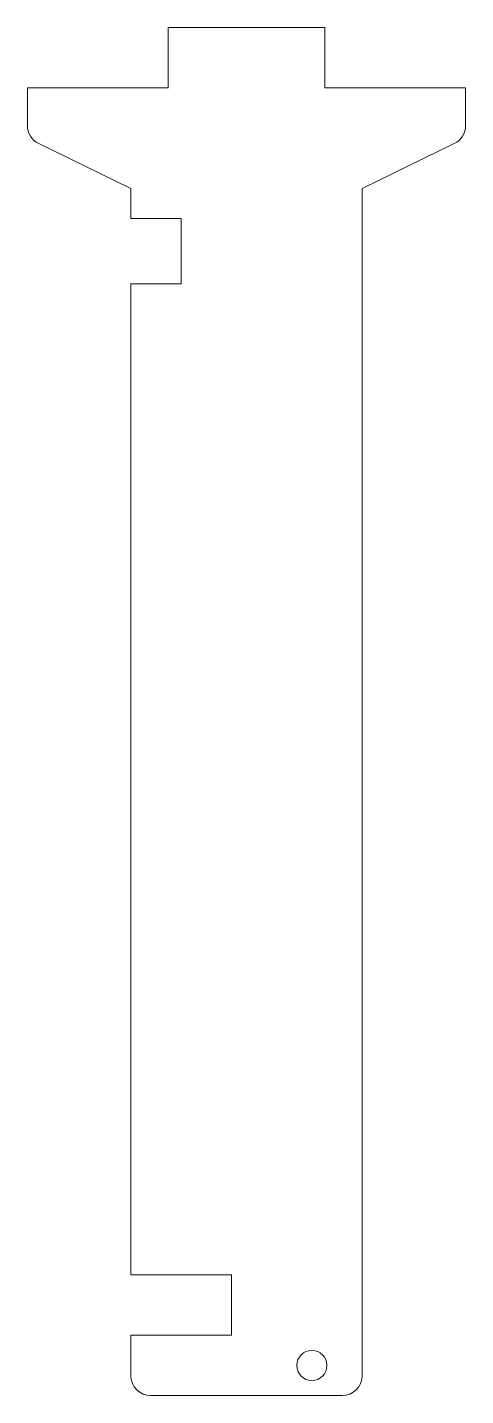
# Model space of a CAD drawing. Header units: millimetres. Extents: x 0 to 44, y 0 to 136.
import ezdxf

# ---------------------------------------------------------------- set-up
doc = ezdxf.new("R2010")
doc.units = ezdxf.units.MM

msp = doc.modelspace()

# ---------------------------------------------------------------- linework, layer by layer
at = {"color": 7, "linetype": 'Continuous', "lineweight": 15}
for p, q in [((29.6, 136), (14, 136)), ((14, 136), (14, 130)), ((29.6, 130), (29.6, 136)), ((14, 130), (0, 130)), ((0, 130), (0, 126.25)), ((43.6, 130), (29.6, 130)), ((43.6, 126.25), (43.6, 130)), ((10.3, 120), (1.13, 124.45)), ((42.47, 124.45), (33.3, 120)), ((10.3, 117), (10.3, 120)), ((33.3, 120), (33.3, 2)), ((15.3, 117), (10.3, 117)), ((15.3, 110.5), (15.3, 117)), ((10.3, 110.5), (15.3, 110.5)), ((10.3, 12), (10.3, 110.5)), ((20.3, 12), (10.3, 12)), ((20.3, 6), (20.3, 12)), ((10.3, 6), (20.3, 6)), ((10.3, 2), (10.3, 6)), ((12.3, 0), (31.3, 0))]:
    msp.add_line(p, q, dxfattribs=at)
msp.add_circle((28.3, 3), 1.5, dxfattribs=at)
for centre, start, end in [((2, 126.25), 180, 244.1064), ((41.6, 126.25), 295.8936, 0), ((12.3, 2), 180, 270), ((31.3, 2), 270, 0)]:
    msp.add_arc(centre, 2, start, end, dxfattribs=at)

doc.saveas('drawing.dxf')
